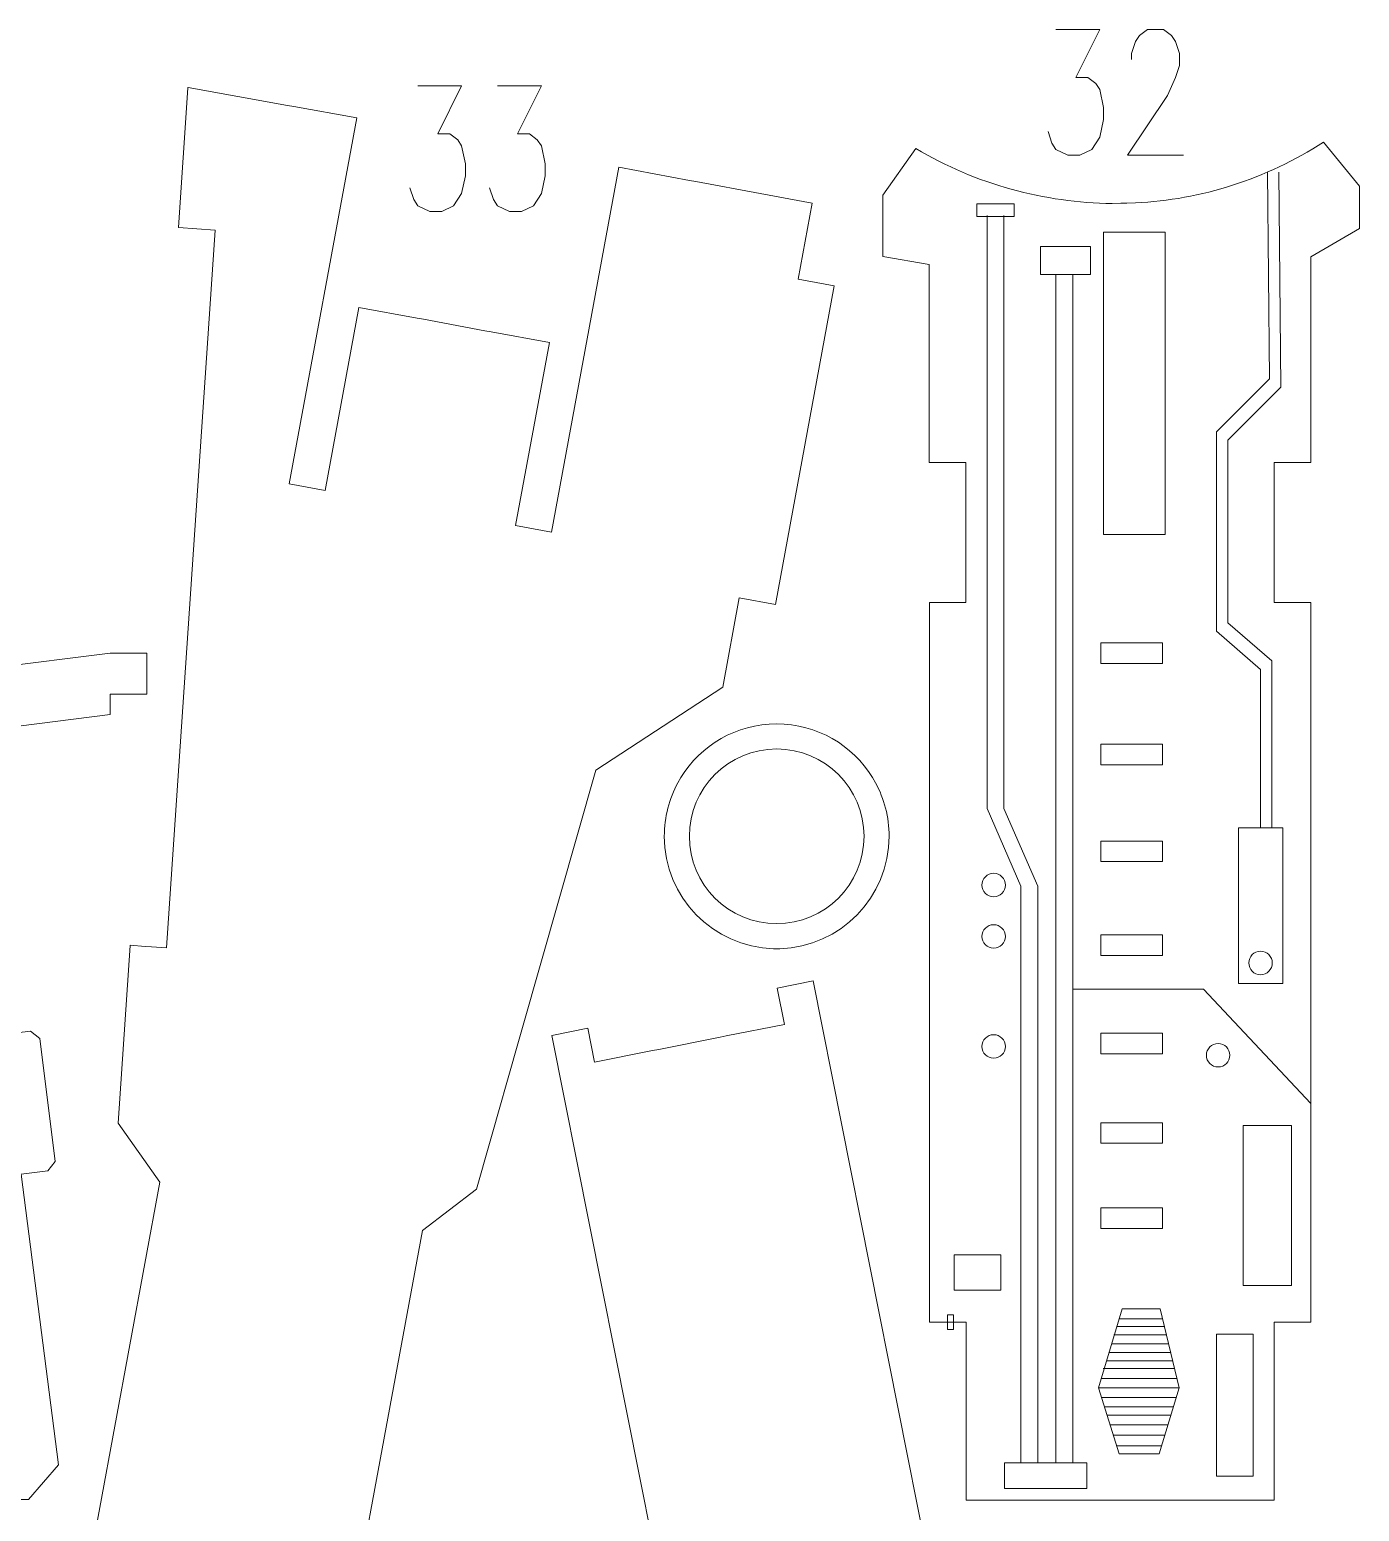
# Model space of a CAD drawing. Header units: inches. Extents: x -6.8 to 7, y -5.3 to 5.3.
# Drawn here: x 2.26 to 6.98, y 0.01 to 5.27 of the extents above; entities that cross this region are included whole.
import ezdxf

# ---------------------------------------------------------------- set-up
doc = ezdxf.new("R2010")
doc.units = ezdxf.units.IN
doc.header["$MEASUREMENT"] = 0
doc.layers.add('Layer 1', color=7, linetype='Continuous')

msp = doc.modelspace()

# ---------------------------------------------------------------- linework, layer by layer
at = {"layer": 'Layer 1', "color": 1, "lineweight": 9}
for points in [[(5.6228, 4.6112), (5.7556, 4.6112), (5.7556, 4.6554), (5.6228, 4.6554), (5.6228, 4.6112)], [(6.0733, 3.4822), (6.2921, 3.4822), (6.2921, 4.5551), (6.0733, 4.5551), (6.0733, 3.4822)], [(5.8494, 4.4054), (6.0265, 4.4054), (6.0265, 4.5044), (5.8494, 4.5044), (5.8494, 4.4054)], [(6.0629, 3.0239), (6.2817, 3.0239), (6.2817, 3.0968), (6.0629, 3.0968), (6.0629, 3.0239)], [(6.0629, 2.6645), (6.2817, 2.6645), (6.2817, 2.7374), (6.0629, 2.7374), (6.0629, 2.6645)], [(6.5525, 1.8885), (6.7088, 1.8885), (6.7088, 2.4406), (6.5525, 2.4406), (6.5525, 1.8885)], [(6.0629, 2.3208), (6.2817, 2.3208), (6.2817, 2.3937), (6.0629, 2.3937), (6.0629, 2.3208)], [(6.0629, 1.9874), (6.2817, 1.9874), (6.2817, 2.0604), (6.0629, 2.0604), (6.0629, 1.9874)], [(6.0629, 1.6385), (6.2817, 1.6385), (6.2817, 1.7114), (6.0629, 1.7114), (6.0629, 1.6385)], [(6.0629, 1.3208), (6.2817, 1.3208), (6.2817, 1.3937), (6.0629, 1.3937), (6.0629, 1.3208)], [(6.5681, 0.8156), (6.74, 0.8156), (6.74, 1.3833), (6.5681, 1.3833), (6.5681, 0.8156)], [(6.0629, 1.0187), (6.2817, 1.0187), (6.2817, 1.0916), (6.0629, 1.0916), (6.0629, 1.0187)], [(5.5421, 0.7999), (5.7088, 0.7999), (5.7088, 0.9249), (5.5421, 0.9249), (5.5421, 0.7999)], [(6.4744, 0.1385), (6.6046, 0.1385), (6.6046, 0.6437), (6.4744, 0.6437), (6.4744, 0.1385)], [(5.7218, 0.0955), (6.0134, 0.0955), (6.0134, 0.1867), (5.7218, 0.1867), (5.7218, 0.0955)]]:
    msp.add_lwpolyline(points, close=True, dxfattribs=at)
at = {"layer": 'Layer 1', "color": 5, "lineweight": 9}
for centre in [(5.6827, 2.2374), (5.6827, 2.0551), (6.6302, 1.961), (5.6827, 1.6645), (6.4796, 1.6333)]:
    msp.add_ellipse(centre, major_axis=(0, 0.0417), ratio=1, dxfattribs=at)
at = {"layer": 'Layer 1', "color": 1, "lineweight": 9}
for points, knots in [([(5.9037, 5.2741), (5.9037, 5.2741), (6.0593, 5.2741), (6.0593, 5.2741), (6.0593, 5.2741), (6.0593, 5.2741), (5.9745, 5.1039), (5.9745, 5.1039), (5.9745, 5.1039), (5.9745, 5.1039), (6.0169, 5.1039), (6.0169, 5.1039), (6.0169, 5.1039), (6.0169, 5.1039), (6.0453, 5.0829), (6.0453, 5.0829), (6.0453, 5.0829), (6.0453, 5.0829), (6.0593, 5.0619), (6.0593, 5.0619), (6.0593, 5.0619), (6.0593, 5.0619), (6.0733, 4.9982), (6.0733, 4.9982), (6.0733, 4.9982), (6.0733, 4.9982), (6.0733, 4.9555), (6.0733, 4.9555), (6.0733, 4.9555), (6.0733, 4.9555), (6.0593, 4.8918), (6.0593, 4.8918), (6.0593, 4.8918), (6.0593, 4.8918), (6.0309, 4.8491), (6.0309, 4.8491), (6.0309, 4.8491), (6.0309, 4.8491), (5.9885, 4.828), (5.9885, 4.828), (5.9885, 4.828), (5.9885, 4.828), (5.9461, 4.828), (5.9461, 4.828), (5.9461, 4.828), (5.9461, 4.828), (5.9037, 4.8491), (5.9037, 4.8491), (5.9037, 4.8491), (5.9037, 4.8491), (5.8897, 4.8707), (5.8897, 4.8707), (5.8897, 4.8707), (5.8897, 4.8707), (5.8757, 4.9128), (5.8757, 4.9128)], [0, 0, 0, 0, 0.066667, 0.066667, 0.066667, 0.066667, 0.133333, 0.133333, 0.133333, 0.133333, 0.2, 0.2, 0.2, 0.2, 0.266667, 0.266667, 0.266667, 0.266667, 0.333333, 0.333333, 0.333333, 0.333333, 0.4, 0.4, 0.4, 0.4, 0.466667, 0.466667, 0.466667, 0.466667, 0.533333, 0.533333, 0.533333, 0.533333, 0.6, 0.6, 0.6, 0.6, 0.666667, 0.666667, 0.666667, 0.666667, 0.733333, 0.733333, 0.733333, 0.733333, 0.8, 0.8, 0.8, 0.8, 0.866667, 0.866667, 0.866667, 0.866667, 1, 1, 1, 1]), ([(6.1726, 5.1677), (6.1726, 5.1677), (6.1726, 5.1893), (6.1726, 5.1893), (6.1726, 5.1893), (6.1726, 5.1893), (6.1866, 5.2314), (6.1866, 5.2314), (6.1866, 5.2314), (6.1866, 5.2314), (6.2006, 5.2531), (6.2006, 5.2531), (6.2006, 5.2531), (6.2006, 5.2531), (6.229, 5.2741), (6.229, 5.2741), (6.229, 5.2741), (6.229, 5.2741), (6.2854, 5.2741), (6.2854, 5.2741), (6.2854, 5.2741), (6.2854, 5.2741), (6.3138, 5.2531), (6.3138, 5.2531), (6.3138, 5.2531), (6.3138, 5.2531), (6.3278, 5.2314), (6.3278, 5.2314), (6.3278, 5.2314), (6.3278, 5.2314), (6.3422, 5.1893), (6.3422, 5.1893), (6.3422, 5.1893), (6.3422, 5.1893), (6.3422, 5.1466), (6.3422, 5.1466), (6.3422, 5.1466), (6.3422, 5.1466), (6.3278, 5.1039), (6.3278, 5.1039), (6.3278, 5.1039), (6.3278, 5.1039), (6.2998, 5.0402), (6.2998, 5.0402), (6.2998, 5.0402), (6.2998, 5.0402), (6.1582, 4.828), (6.1582, 4.828), (6.1582, 4.828), (6.1582, 4.828), (6.3562, 4.828), (6.3562, 4.828)], [0, 0, 0, 0, 0.071429, 0.071429, 0.071429, 0.071429, 0.142857, 0.142857, 0.142857, 0.142857, 0.214286, 0.214286, 0.214286, 0.214286, 0.285714, 0.285714, 0.285714, 0.285714, 0.357143, 0.357143, 0.357143, 0.357143, 0.428571, 0.428571, 0.428571, 0.428571, 0.5, 0.5, 0.5, 0.5, 0.571429, 0.571429, 0.571429, 0.571429, 0.642857, 0.642857, 0.642857, 0.642857, 0.714286, 0.714286, 0.714286, 0.714286, 0.785714, 0.785714, 0.785714, 0.785714, 0.857143, 0.857143, 0.857143, 0.857143, 1, 1, 1, 1]), ([(3.6383, 5.0741), (3.6383, 5.0741), (3.794, 5.0741), (3.794, 5.0741), (3.794, 5.0741), (3.794, 5.0741), (3.7091, 4.904), (3.7091, 4.904), (3.7091, 4.904), (3.7091, 4.904), (3.7516, 4.904), (3.7516, 4.904), (3.7516, 4.904), (3.7516, 4.904), (3.78, 4.883), (3.78, 4.883), (3.78, 4.883), (3.78, 4.883), (3.794, 4.8619), (3.794, 4.8619), (3.794, 4.8619), (3.794, 4.8619), (3.808, 4.7982), (3.808, 4.7982), (3.808, 4.7982), (3.808, 4.7982), (3.808, 4.7555), (3.808, 4.7555), (3.808, 4.7555), (3.808, 4.7555), (3.794, 4.6918), (3.794, 4.6918), (3.794, 4.6918), (3.794, 4.6918), (3.7656, 4.6491), (3.7656, 4.6491), (3.7656, 4.6491), (3.7656, 4.6491), (3.7231, 4.6281), (3.7231, 4.6281), (3.7231, 4.6281), (3.7231, 4.6281), (3.6807, 4.6281), (3.6807, 4.6281), (3.6807, 4.6281), (3.6807, 4.6281), (3.6383, 4.6491), (3.6383, 4.6491), (3.6383, 4.6491), (3.6383, 4.6491), (3.6243, 4.6708), (3.6243, 4.6708), (3.6243, 4.6708), (3.6243, 4.6708), (3.6103, 4.7128), (3.6103, 4.7128)], [0, 0, 0, 0, 0.066667, 0.066667, 0.066667, 0.066667, 0.133333, 0.133333, 0.133333, 0.133333, 0.2, 0.2, 0.2, 0.2, 0.266667, 0.266667, 0.266667, 0.266667, 0.333333, 0.333333, 0.333333, 0.333333, 0.4, 0.4, 0.4, 0.4, 0.466667, 0.466667, 0.466667, 0.466667, 0.533333, 0.533333, 0.533333, 0.533333, 0.6, 0.6, 0.6, 0.6, 0.666667, 0.666667, 0.666667, 0.666667, 0.733333, 0.733333, 0.733333, 0.733333, 0.8, 0.8, 0.8, 0.8, 0.866667, 0.866667, 0.866667, 0.866667, 1, 1, 1, 1]), ([(3.9212, 5.0741), (3.9212, 5.0741), (4.0769, 5.0741), (4.0769, 5.0741), (4.0769, 5.0741), (4.0769, 5.0741), (3.992, 4.904), (3.992, 4.904), (3.992, 4.904), (3.992, 4.904), (4.0345, 4.904), (4.0345, 4.904), (4.0345, 4.904), (4.0345, 4.904), (4.0624, 4.883), (4.0624, 4.883), (4.0624, 4.883), (4.0624, 4.883), (4.0769, 4.8619), (4.0769, 4.8619), (4.0769, 4.8619), (4.0769, 4.8619), (4.0909, 4.7982), (4.0909, 4.7982), (4.0909, 4.7982), (4.0909, 4.7982), (4.0909, 4.7555), (4.0909, 4.7555), (4.0909, 4.7555), (4.0909, 4.7555), (4.0769, 4.6918), (4.0769, 4.6918), (4.0769, 4.6918), (4.0769, 4.6918), (4.0485, 4.6491), (4.0485, 4.6491), (4.0485, 4.6491), (4.0485, 4.6491), (4.006, 4.6281), (4.006, 4.6281), (4.006, 4.6281), (4.006, 4.6281), (3.9636, 4.6281), (3.9636, 4.6281), (3.9636, 4.6281), (3.9636, 4.6281), (3.9212, 4.6491), (3.9212, 4.6491), (3.9212, 4.6491), (3.9212, 4.6491), (3.9072, 4.6708), (3.9072, 4.6708), (3.9072, 4.6708), (3.9072, 4.6708), (3.8928, 4.7128), (3.8928, 4.7128)], [0, 0, 0, 0, 0.066667, 0.066667, 0.066667, 0.066667, 0.133333, 0.133333, 0.133333, 0.133333, 0.2, 0.2, 0.2, 0.2, 0.266667, 0.266667, 0.266667, 0.266667, 0.333333, 0.333333, 0.333333, 0.333333, 0.4, 0.4, 0.4, 0.4, 0.466667, 0.466667, 0.466667, 0.466667, 0.533333, 0.533333, 0.533333, 0.533333, 0.6, 0.6, 0.6, 0.6, 0.666667, 0.666667, 0.666667, 0.666667, 0.733333, 0.733333, 0.733333, 0.733333, 0.8, 0.8, 0.8, 0.8, 0.866667, 0.866667, 0.866667, 0.866667, 1, 1, 1, 1]), ([(6.128, 0.2179), (6.128, 0.2179), (6.0551, 0.4523), (6.0551, 0.4523), (6.0551, 0.4523), (6.0551, 0.4523), (6.1385, 0.7335), (6.1385, 0.7335), (6.1385, 0.7335), (6.1385, 0.7335), (6.2739, 0.7335), (6.2739, 0.7335), (6.2739, 0.7335), (6.2739, 0.7335), (6.3416, 0.4523), (6.3416, 0.4523), (6.3416, 0.4523), (6.3416, 0.4523), (6.27, 0.2179), (6.27, 0.2179), (6.27, 0.2179), (6.27, 0.2179), (6.128, 0.2179), (6.128, 0.2179)], [0, 0, 0, 0, 0.142857, 0.142857, 0.142857, 0.142857, 0.285714, 0.285714, 0.285714, 0.285714, 0.428571, 0.428571, 0.428571, 0.428571, 0.571429, 0.571429, 0.571429, 0.571429, 0.714286, 0.714286, 0.714286, 0.714286, 1, 1, 1, 1])]:
    msp.add_open_spline(points, degree=3, knots=knots, dxfattribs=at)
at = {"layer": 'Layer 1', "lineweight": 9}
for points, knots in [([(3.1761, 5.0049), (3.1761, 5.0049), (2.8225, 5.0683), (2.8225, 5.0683), (2.8225, 5.0683), (2.8225, 5.0683), (2.8224, 5.0678), (2.8224, 5.0678), (2.8224, 5.0678), (2.8224, 5.0678), (2.8224, 5.0678), (2.8224, 5.0678), (2.8224, 5.0678), (2.8224, 5.0678), (2.7889, 4.5715), (2.7889, 4.5715), (2.7889, 4.5715), (2.7889, 4.5715), (2.7889, 4.5715), (2.7889, 4.5715), (2.7889, 4.5715), (2.7889, 4.5715), (2.9186, 4.5627), (2.9186, 4.5627), (2.9186, 4.5627), (2.9186, 4.5627), (2.7465, 2.0148), (2.7465, 2.0148), (2.7465, 2.0148), (2.7465, 2.0148), (2.6928, 2.0184), (2.6928, 2.0184)], [0, 0, 0, 0, 0.111111, 0.111111, 0.111111, 0.111111, 0.222222, 0.222222, 0.222222, 0.222222, 0.333333, 0.333333, 0.333333, 0.333333, 0.444444, 0.444444, 0.444444, 0.444444, 0.555556, 0.555556, 0.555556, 0.555556, 0.666667, 0.666667, 0.666667, 0.666667, 0.777778, 0.777778, 0.777778, 0.777778, 1, 1, 1, 1]), ([(3.6362, 4.2498), (3.6362, 4.2498), (3.4293, 4.2881), (3.4293, 4.2881), (3.4293, 4.2881), (3.4293, 4.2881), (3.3092, 3.6384), (3.3092, 3.6384), (3.3092, 3.6384), (3.3092, 3.6384), (3.1813, 3.662), (3.1813, 3.662), (3.1813, 3.662), (3.1813, 3.662), (3.4215, 4.9609), (3.4215, 4.9609), (3.4215, 4.9609), (3.4215, 4.9609), (3.1978, 5.001), (3.1978, 5.001)], [0, 0, 0, 0, 0.166667, 0.166667, 0.166667, 0.166667, 0.333333, 0.333333, 0.333333, 0.333333, 0.5, 0.5, 0.5, 0.5, 0.666667, 0.666667, 0.666667, 0.666667, 1, 1, 1, 1]), ([(5.5184, 3.7373), (5.5184, 3.7373), (5.4534, 3.7373), (5.4534, 3.7373), (5.4534, 3.7373), (5.4534, 3.7373), (5.4534, 4.4403), (5.4534, 4.4403), (5.4534, 4.4403), (5.4534, 4.4403), (5.2894, 4.4684), (5.2894, 4.4684), (5.2894, 4.4684), (5.2894, 4.4684), (5.2894, 4.6864), (5.2894, 4.6864), (5.2894, 4.6864), (5.2894, 4.6864), (5.4069, 4.8522), (5.4069, 4.8522), (5.4069, 4.8522), (5.6215, 4.7234), (5.8625, 4.6603), (6.1035, 4.6568), (6.1035, 4.6568), (6.1035, 4.6568), (6.1337, 4.6575), (6.1337, 4.6575)], [0, 0, 0, 0, 0.125, 0.125, 0.125, 0.125, 0.25, 0.25, 0.25, 0.25, 0.375, 0.375, 0.375, 0.375, 0.5, 0.5, 0.5, 0.5, 0.625, 0.625, 0.625, 0.625, 0.75, 0.75, 0.75, 0.75, 1, 1, 1, 1]), ([(6.1559, 4.658), (6.1559, 4.658), (6.1861, 4.6587), (6.1861, 4.6587), (6.1861, 4.6587), (6.4195, 4.6706), (6.65, 4.7433), (6.854, 4.8746), (6.854, 4.8746), (6.854, 4.8746), (6.9811, 4.7187), (6.9811, 4.7187), (6.9811, 4.7187), (6.9811, 4.7187), (6.9811, 4.5682), (6.9811, 4.5682), (6.9811, 4.5682), (6.9811, 4.5682), (6.8091, 4.4679), (6.8091, 4.4679), (6.8091, 4.4679), (6.8091, 4.4679), (6.8091, 3.7373), (6.8091, 3.7373), (6.8091, 3.7373), (6.8091, 3.7373), (6.7558, 3.7373), (6.7558, 3.7373)], [0, 0, 0, 0, 0.125, 0.125, 0.125, 0.125, 0.25, 0.25, 0.25, 0.25, 0.375, 0.375, 0.375, 0.375, 0.5, 0.5, 0.5, 0.5, 0.625, 0.625, 0.625, 0.625, 0.75, 0.75, 0.75, 0.75, 1, 1, 1, 1]), ([(4.6034, 4.739), (4.6034, 4.739), (4.3526, 4.7854), (4.3526, 4.7854), (4.3526, 4.7854), (4.3526, 4.7854), (4.113, 3.4898), (4.113, 3.4898), (4.113, 3.4898), (4.113, 3.4898), (3.9852, 3.5134), (3.9852, 3.5134), (3.9852, 3.5134), (3.9852, 3.5134), (4.1053, 4.1631), (4.1053, 4.1631), (4.1053, 4.1631), (4.1053, 4.1631), (3.8984, 4.2013), (3.8984, 4.2013)], [0, 0, 0, 0, 0.166667, 0.166667, 0.166667, 0.166667, 0.333333, 0.333333, 0.333333, 0.333333, 0.5, 0.5, 0.5, 0.5, 0.666667, 0.666667, 0.666667, 0.666667, 1, 1, 1, 1]), ([(3.945, 1.5037), (3.945, 1.5037), (4.2706, 2.6456), (4.2706, 2.6456), (4.2706, 2.6456), (4.2706, 2.6456), (4.7209, 2.9394), (4.7209, 2.9394), (4.7209, 2.9394), (4.7209, 2.9394), (4.7798, 3.2575), (4.7798, 3.2575), (4.7798, 3.2575), (4.7798, 3.2575), (4.908, 3.2338), (4.908, 3.2338), (4.908, 3.2338), (4.908, 3.2338), (5.117, 4.3642), (5.117, 4.3642), (5.117, 4.3642), (5.117, 4.3642), (4.9888, 4.3879), (4.9888, 4.3879), (4.9888, 4.3879), (4.9888, 4.3879), (5.0387, 4.658), (5.0387, 4.658), (5.0387, 4.658), (5.0387, 4.658), (4.854, 4.6922), (4.854, 4.6922), (4.854, 4.6922), (4.854, 4.6922), (4.8542, 4.6926), (4.8542, 4.6926), (4.8542, 4.6926), (4.8542, 4.6926), (4.6251, 4.735), (4.6251, 4.735)], [0, 0, 0, 0, 0.090909, 0.090909, 0.090909, 0.090909, 0.181818, 0.181818, 0.181818, 0.181818, 0.272727, 0.272727, 0.272727, 0.272727, 0.363636, 0.363636, 0.363636, 0.363636, 0.454545, 0.454545, 0.454545, 0.454545, 0.545455, 0.545455, 0.545455, 0.545455, 0.636364, 0.636364, 0.636364, 0.636364, 0.727273, 0.727273, 0.727273, 0.727273, 0.818182, 0.818182, 0.818182, 0.818182, 1, 1, 1, 1]), ([(5.4545, 2.1243), (5.4545, 2.1243), (5.4545, 3.2399), (5.4545, 3.2399), (5.4545, 3.2399), (5.4545, 3.2399), (5.5836, 3.2399), (5.5836, 3.2399), (5.5836, 3.2399), (5.5836, 3.2399), (5.5834, 3.7373), (5.5834, 3.7373), (5.5834, 3.7373), (5.5834, 3.7373), (5.5406, 3.7373), (5.5406, 3.7373)], [0, 0, 0, 0, 0.2, 0.2, 0.2, 0.2, 0.4, 0.4, 0.4, 0.4, 0.6, 0.6, 0.6, 0.6, 1, 1, 1, 1]), ([(6.7337, 3.7373), (6.7337, 3.7373), (6.6791, 3.7373), (6.6791, 3.7373), (6.6791, 3.7373), (6.6791, 3.7373), (6.6791, 3.2399), (6.6791, 3.2399), (6.6791, 3.2399), (6.6791, 3.2399), (6.8091, 3.2399), (6.8091, 3.2399), (6.8091, 3.2399), (6.8091, 3.2399), (6.8091, 2.1243), (6.8091, 2.1243)], [0, 0, 0, 0, 0.2, 0.2, 0.2, 0.2, 0.4, 0.4, 0.4, 0.4, 0.6, 0.6, 0.6, 0.6, 1, 1, 1, 1]), ([(2.1148, 0.0557), (2.1148, 0.0557), (2.2557, 0.0557), (2.2557, 0.0557), (2.2557, 0.0557), (2.2557, 0.0557), (2.3628, 0.1794), (2.3628, 0.1794), (2.3628, 0.1794), (2.3628, 0.1794), (2.23, 1.2108), (2.23, 1.2108), (2.23, 1.2108), (2.23, 1.2108), (2.3249, 1.2226), (2.3249, 1.2226), (2.3249, 1.2226), (2.3249, 1.2226), (2.3509, 1.2561), (2.3509, 1.2561), (2.3509, 1.2561), (2.3509, 1.2561), (2.2962, 1.6927), (2.2962, 1.6927), (2.2962, 1.6927), (2.2962, 1.6927), (2.2628, 1.7188), (2.2628, 1.7188), (2.2628, 1.7188), (2.2628, 1.7188), (2.1662, 1.7067), (2.1662, 1.7067), (2.1662, 1.7067), (2.1662, 1.7067), (2.0577, 2.5489), (2.0577, 2.5489), (2.0577, 2.5489), (2.0577, 2.5489), (2.1849, 2.5649), (2.1849, 2.5649), (2.1849, 2.5649), (2.1849, 2.5649), (2.1562, 2.7937), (2.1562, 2.7937), (2.1562, 2.7937), (2.1562, 2.7937), (2.546, 2.8425), (2.546, 2.8425), (2.546, 2.8425), (2.546, 2.8425), (2.546, 2.9156), (2.546, 2.9156), (2.546, 2.9156), (2.546, 2.9156), (2.6767, 2.9156), (2.6767, 2.9156), (2.6767, 2.9156), (2.6767, 2.9156), (2.6767, 3.0603), (2.6767, 3.0603), (2.6767, 3.0603), (2.6767, 3.0603), (2.546, 3.0603), (2.546, 3.0603), (2.546, 3.0603), (2.546, 3.0603), (2.1294, 3.0081), (2.1294, 3.0081), (2.1294, 3.0081), (2.1294, 3.0081), (2.1265, 3.0312), (2.1265, 3.0312), (2.1265, 3.0312), (2.1265, 3.0312), (2.093, 3.0573), (2.093, 3.0573), (2.093, 3.0573), (2.093, 3.0573), (2.0544, 3.0524), (2.0544, 3.0524)], [0, 0, 0, 0, 0.047619, 0.047619, 0.047619, 0.047619, 0.095238, 0.095238, 0.095238, 0.095238, 0.142857, 0.142857, 0.142857, 0.142857, 0.190476, 0.190476, 0.190476, 0.190476, 0.238095, 0.238095, 0.238095, 0.238095, 0.285714, 0.285714, 0.285714, 0.285714, 0.333333, 0.333333, 0.333333, 0.333333, 0.380952, 0.380952, 0.380952, 0.380952, 0.428571, 0.428571, 0.428571, 0.428571, 0.47619, 0.47619, 0.47619, 0.47619, 0.52381, 0.52381, 0.52381, 0.52381, 0.571429, 0.571429, 0.571429, 0.571429, 0.619048, 0.619048, 0.619048, 0.619048, 0.666667, 0.666667, 0.666667, 0.666667, 0.714286, 0.714286, 0.714286, 0.714286, 0.761905, 0.761905, 0.761905, 0.761905, 0.809524, 0.809524, 0.809524, 0.809524, 0.857143, 0.857143, 0.857143, 0.857143, 0.904762, 0.904762, 0.904762, 0.904762, 1, 1, 1, 1]), ([(5.2524, 2.6195), (5.1821, 2.7335), (5.0562, 2.8095), (4.9124, 2.8095), (4.9124, 2.8095), (4.7687, 2.8095), (4.6428, 2.7335), (4.5725, 2.6195)], [0, 0, 0, 0, 0.333333, 0.333333, 0.333333, 0.333333, 1, 1, 1, 1]), ([(5.2225, 2.4105), (5.2225, 2.5817), (5.0836, 2.7205), (4.9124, 2.7205), (4.9124, 2.7205), (4.7412, 2.7205), (4.6024, 2.5817), (4.6024, 2.4105), (4.6024, 2.4105), (4.6024, 2.2393), (4.7412, 2.1005), (4.9124, 2.1005), (4.9124, 2.1005), (5.0836, 2.1005), (5.2225, 2.2393), (5.2225, 2.4105)], [0, 0, 0, 0, 0.2, 0.2, 0.2, 0.2, 0.4, 0.4, 0.4, 0.4, 0.6, 0.6, 0.6, 0.6, 1, 1, 1, 1]), ([(4.5614, 2.6004), (4.5308, 2.5439), (4.5134, 2.4792), (4.5134, 2.4105), (4.5134, 2.4105), (4.5134, 2.1938), (4.6861, 2.0175), (4.9014, 2.0116)], [0, 0, 0, 0, 0.333333, 0.333333, 0.333333, 0.333333, 1, 1, 1, 1]), ([(4.9235, 2.0116), (5.1388, 2.0175), (5.3114, 2.1938), (5.3114, 2.4105), (5.3114, 2.4105), (5.3114, 2.4792), (5.2941, 2.5439), (5.2635, 2.6004)], [0, 0, 0, 0, 0.333333, 0.333333, 0.333333, 0.333333, 1, 1, 1, 1]), ([(6.7337, 0.6857), (6.7337, 0.6857), (6.6791, 0.6857), (6.6791, 0.6857), (6.6791, 0.6857), (6.6791, 0.6857), (6.6791, 0.054), (6.6791, 0.054), (6.6791, 0.054), (6.6791, 0.054), (5.5848, 0.054), (5.5848, 0.054), (5.5848, 0.054), (5.5848, 0.054), (5.5846, 0.6857), (5.5846, 0.6857), (5.5846, 0.6857), (5.5846, 0.6857), (5.4545, 0.6857), (5.4545, 0.6857), (5.4545, 0.6857), (5.4545, 0.6857), (5.4545, 2.1022), (5.4545, 2.1022)], [0, 0, 0, 0, 0.142857, 0.142857, 0.142857, 0.142857, 0.285714, 0.285714, 0.285714, 0.285714, 0.428571, 0.428571, 0.428571, 0.428571, 0.571429, 0.571429, 0.571429, 0.571429, 0.714286, 0.714286, 0.714286, 0.714286, 1, 1, 1, 1]), ([(6.8091, 2.1022), (6.8091, 2.1022), (6.8091, 0.6857), (6.8091, 0.6857), (6.8091, 0.6857), (6.8091, 0.6857), (6.7558, 0.6857), (6.7558, 0.6857)], [0, 0, 0, 0, 0.333333, 0.333333, 0.333333, 0.333333, 1, 1, 1, 1]), ([(2.6707, 2.0199), (2.6707, 2.0199), (2.6169, 2.0235), (2.6169, 2.0235), (2.6169, 2.0235), (2.6169, 2.0235), (2.6169, 2.0231), (2.6169, 2.0231), (2.6169, 2.0231), (2.6169, 2.0231), (2.6168, 2.0231), (2.6168, 2.0231), (2.6168, 2.0231), (2.6168, 2.0231), (2.5742, 1.3926), (2.5742, 1.3926), (2.5742, 1.3926), (2.5742, 1.3926), (2.723, 1.1833), (2.723, 1.1833), (2.723, 1.1833), (2.723, 1.1833), (2.3492, -0.8388), (2.3492, -0.8388), (2.3492, -0.8388), (2.3492, -0.8388), (2.477, -0.8624), (2.477, -0.8624), (2.477, -0.8624), (2.477, -0.8624), (2.4993, -0.7419), (2.4993, -0.7419), (2.4993, -0.7419), (2.4993, -0.7419), (2.7063, -0.7802), (2.7063, -0.7802)], [0, 0, 0, 0, 0.1, 0.1, 0.1, 0.1, 0.2, 0.2, 0.2, 0.2, 0.3, 0.3, 0.3, 0.3, 0.4, 0.4, 0.4, 0.4, 0.5, 0.5, 0.5, 0.5, 0.6, 0.6, 0.6, 0.6, 0.7, 0.7, 0.7, 0.7, 0.8, 0.8, 0.8, 0.8, 1, 1, 1, 1]), ([(4.7336, 1.7017), (4.7336, 1.7017), (4.94, 1.7428), (4.94, 1.7428), (4.94, 1.7428), (4.94, 1.7428), (4.9144, 1.8717), (4.9144, 1.8717), (4.9144, 1.8717), (4.9144, 1.8717), (5.0419, 1.897), (5.0419, 1.897), (5.0419, 1.897), (5.0419, 1.897), (5.4445, -0.1285), (5.4445, -0.1285), (5.4445, -0.1285), (5.4445, -0.1285), (5.638, -0.2723), (5.638, -0.2723), (5.638, -0.2723), (5.638, -0.2723), (5.8531, -0.9901), (5.8531, -0.9901)], [0, 0, 0, 0, 0.142857, 0.142857, 0.142857, 0.142857, 0.285714, 0.285714, 0.285714, 0.285714, 0.428571, 0.428571, 0.428571, 0.428571, 0.571429, 0.571429, 0.571429, 0.571429, 0.714286, 0.714286, 0.714286, 0.714286, 1, 1, 1, 1]), ([(4.4741, -1.1505), (4.4741, -1.1505), (4.4203, -1.1549), (4.4203, -1.1549), (4.4203, -1.1549), (4.4203, -1.1549), (4.4203, -1.1544), (4.4203, -1.1544), (4.4203, -1.1544), (4.4203, -1.1544), (4.4202, -1.1544), (4.4202, -1.1544), (4.4202, -1.1544), (4.4202, -1.1544), (4.3692, -0.5245), (4.3692, -0.5245), (4.3692, -0.5245), (4.3692, -0.5245), (4.5152, -0.3133), (4.5152, -0.3133), (4.5152, -0.3133), (4.5152, -0.3133), (4.1143, 1.7036), (4.1143, 1.7036), (4.1143, 1.7036), (4.1143, 1.7036), (4.2418, 1.7289), (4.2418, 1.7289), (4.2418, 1.7289), (4.2418, 1.7289), (4.2657, 1.6087), (4.2657, 1.6087), (4.2657, 1.6087), (4.2657, 1.6087), (4.4721, 1.6498), (4.4721, 1.6498)], [0, 0, 0, 0, 0.1, 0.1, 0.1, 0.1, 0.2, 0.2, 0.2, 0.2, 0.3, 0.3, 0.3, 0.3, 0.4, 0.4, 0.4, 0.4, 0.5, 0.5, 0.5, 0.5, 0.6, 0.6, 0.6, 0.6, 0.7, 0.7, 0.7, 0.7, 0.8, 0.8, 0.8, 0.8, 1, 1, 1, 1]), ([(2.9684, -0.8286), (2.9684, -0.8286), (3.1753, -0.8669), (3.1753, -0.8669), (3.1753, -0.8669), (3.1753, -0.8669), (3.1515, -0.9961), (3.1515, -0.9961), (3.1515, -0.9961), (3.1515, -0.9961), (3.2793, -1.0197), (3.2793, -1.0197), (3.2793, -1.0197), (3.2793, -1.0197), (3.6547, 1.011), (3.6547, 1.011), (3.6547, 1.011), (3.6547, 1.011), (3.8463, 1.1574), (3.8463, 1.1574), (3.8463, 1.1574), (3.8463, 1.1574), (3.939, 1.4824), (3.939, 1.4824)], [0, 0, 0, 0, 0.142857, 0.142857, 0.142857, 0.142857, 0.285714, 0.285714, 0.285714, 0.285714, 0.428571, 0.428571, 0.428571, 0.428571, 0.571429, 0.571429, 0.571429, 0.571429, 0.714286, 0.714286, 0.714286, 0.714286, 1, 1, 1, 1])]:
    msp.add_open_spline(points, degree=3, knots=knots, dxfattribs=at)
at = {"layer": 'Layer 1', "color": 1, "lineweight": 9}
for points in [[(3.1761, 5.0053), (3.1761, 5.0053), (3.1979, 5.0013), (3.1979, 5.0013)], [(4.6034, 4.739), (4.6034, 4.739), (4.6251, 4.7349), (4.6251, 4.7349)], [(6.1337, 4.6578), (6.1337, 4.6578), (6.1559, 4.6578), (6.1559, 4.6578)], [(3.6362, 4.2498), (3.6362, 4.2498), (3.658, 4.2458), (3.658, 4.2458)], [(3.8766, 4.2054), (3.8766, 4.2054), (3.8984, 4.2013), (3.8984, 4.2013)], [(5.5184, 3.7373), (5.5184, 3.7373), (5.5406, 3.7373), (5.5406, 3.7373)], [(6.7337, 3.7373), (6.7337, 3.7373), (6.7558, 3.7373), (6.7558, 3.7373)], [(4.5724, 2.6196), (4.5724, 2.6196), (4.5613, 2.6004), (4.5613, 2.6004)], [(5.2635, 2.6004), (5.2635, 2.6004), (5.2525, 2.6196), (5.2525, 2.6196)], [(5.4545, 2.1022), (5.4545, 2.1022), (5.4545, 2.1243), (5.4545, 2.1243)], [(6.8091, 2.1022), (6.8091, 2.1022), (6.8091, 2.1243), (6.8091, 2.1243)], [(2.6707, 2.0199), (2.6707, 2.0199), (2.6928, 2.0184), (2.6928, 2.0184)], [(4.9014, 2.0115), (4.9014, 2.0115), (4.9235, 2.0115), (4.9235, 2.0115)], [(4.7119, 1.6974), (4.7119, 1.6974), (4.7336, 1.7017), (4.7336, 1.7017)], [(4.4721, 1.6498), (4.4721, 1.6498), (4.4938, 1.6541), (4.4938, 1.6541)], [(3.939, 1.4824), (3.939, 1.4824), (3.9451, 1.5037), (3.9451, 1.5037)], [(5.5184, 0.6857), (5.5184, 0.6857), (5.5406, 0.6857), (5.5406, 0.6857)], [(6.7337, 0.6857), (6.7337, 0.6857), (6.7558, 0.6857), (6.7558, 0.6857)]]:
    msp.add_open_spline(points, degree=3, dxfattribs=at)
at = {"layer": 'Layer 1', "color": 5, "lineweight": 9}
for points, knots in [([(6.6306, 2.4406), (6.6306, 2.4406), (6.6306, 3.0031), (6.6306, 3.0031), (6.6306, 3.0031), (6.6306, 3.0031), (6.4744, 3.1385), (6.4744, 3.1385), (6.4744, 3.1385), (6.4744, 3.1385), (6.4744, 3.8468), (6.4744, 3.8468), (6.4744, 3.8468), (6.4744, 3.8468), (6.6619, 4.0343), (6.6619, 4.0343), (6.6619, 4.0343), (6.6619, 4.0343), (6.6552, 4.7685), (6.6552, 4.7685)], [0, 0, 0, 0, 0.166667, 0.166667, 0.166667, 0.166667, 0.333333, 0.333333, 0.333333, 0.333333, 0.5, 0.5, 0.5, 0.5, 0.666667, 0.666667, 0.666667, 0.666667, 1, 1, 1, 1]), ([(6.6706, 2.4406), (6.6706, 2.4406), (6.6706, 3.0331), (6.6706, 3.0331), (6.6706, 3.0331), (6.6706, 3.0331), (6.5144, 3.1685), (6.5144, 3.1685), (6.5144, 3.1685), (6.5144, 3.1685), (6.5144, 3.8168), (6.5144, 3.8168), (6.5144, 3.8168), (6.5144, 3.8168), (6.7019, 4.0043), (6.7019, 4.0043), (6.7019, 4.0043), (6.7019, 4.0043), (6.6952, 4.7685), (6.6952, 4.7685)], [0, 0, 0, 0, 0.166667, 0.166667, 0.166667, 0.166667, 0.333333, 0.333333, 0.333333, 0.333333, 0.5, 0.5, 0.5, 0.5, 0.666667, 0.666667, 0.666667, 0.666667, 1, 1, 1, 1]), ([(5.779, 0.1867), (5.779, 0.1867), (5.779, 2.2336), (5.779, 2.2336), (5.779, 2.2336), (5.779, 2.2336), (5.6592, 2.5096), (5.6592, 2.5096), (5.6592, 2.5096), (5.6592, 2.5096), (5.6592, 4.6138), (5.6592, 4.6138)], [0, 0, 0, 0, 0.25, 0.25, 0.25, 0.25, 0.5, 0.5, 0.5, 0.5, 1, 1, 1, 1]), ([(5.839, 0.1867), (5.839, 0.1867), (5.839, 2.2336), (5.839, 2.2336), (5.839, 2.2336), (5.839, 2.2336), (5.7192, 2.5096), (5.7192, 2.5096), (5.7192, 2.5096), (5.7192, 2.5096), (5.7192, 4.6138), (5.7192, 4.6138)], [0, 0, 0, 0, 0.25, 0.25, 0.25, 0.25, 0.5, 0.5, 0.5, 0.5, 1, 1, 1, 1]), ([(5.964, 1.8676), (5.964, 1.8676), (6.4275, 1.8676), (6.4275, 1.8676), (6.4275, 1.8676), (6.4275, 1.8676), (6.8091, 1.4614), (6.8091, 1.4614)], [0, 0, 0, 0, 0.333333, 0.333333, 0.333333, 0.333333, 1, 1, 1, 1])]:
    msp.add_open_spline(points, degree=3, knots=knots, dxfattribs=at)
for points in [[(5.904, 4.4054), (5.904, 4.4054), (5.904, 0.1867), (5.904, 0.1867)], [(5.964, 4.4054), (5.964, 4.4054), (5.964, 0.1867), (5.964, 0.1867)], [(6.2825, 0.6976), (6.2825, 0.6976), (6.1283, 0.6976), (6.1283, 0.6976)], [(6.2963, 0.6402), (6.2963, 0.6402), (6.1099, 0.6402), (6.1099, 0.6402)], [(6.1196, 0.6699), (6.1196, 0.6699), (6.289, 0.6699), (6.289, 0.6699)], [(6.1017, 0.6094), (6.1017, 0.6094), (6.3022, 0.6094), (6.3022, 0.6094)], [(6.0835, 0.5482), (6.0835, 0.5482), (6.3186, 0.5482), (6.3186, 0.5482)], [(6.3114, 0.5776), (6.3114, 0.5776), (6.0921, 0.5776), (6.0921, 0.5776)], [(6.065, 0.4858), (6.065, 0.4858), (6.3326, 0.4858), (6.3326, 0.4858)], [(6.3251, 0.5207), (6.3251, 0.5207), (6.0715, 0.5207), (6.0715, 0.5207)], [(6.3416, 0.4523), (6.3416, 0.4523), (6.0571, 0.4523), (6.0571, 0.4523)], [(6.0655, 0.4188), (6.0655, 0.4188), (6.3312, 0.4188), (6.3312, 0.4188)], [(6.3211, 0.3854), (6.3211, 0.3854), (6.0753, 0.3854), (6.0753, 0.3854)], [(6.0851, 0.3559), (6.0851, 0.3559), (6.3116, 0.3559), (6.3116, 0.3559)], [(6.3014, 0.3207), (6.3014, 0.3207), (6.0957, 0.3207), (6.0957, 0.3207)], [(6.1074, 0.2844), (6.1074, 0.2844), (6.2905, 0.2844), (6.2905, 0.2844)], [(6.1192, 0.2463), (6.1192, 0.2463), (6.2789, 0.2463), (6.2789, 0.2463)]]:
    msp.add_open_spline(points, degree=3, dxfattribs=at)
at = {"layer": 'Layer 1', "lineweight": 9}
for points in [[(3.8766, 4.2054), (3.8766, 4.2054), (3.658, 4.2458), (3.658, 4.2458)], [(4.4938, 1.6541), (4.4938, 1.6541), (4.7119, 1.6974), (4.7119, 1.6974)]]:
    msp.add_open_spline(points, degree=3, dxfattribs=at)
at = {"layer": 'Layer 1', "color": 2, "lineweight": 9}
msp.add_open_spline([(5.5184, 0.7117), (5.5184, 0.7117), (5.5406, 0.7117), (5.5406, 0.7117), (5.5406, 0.7117), (5.5406, 0.7117), (5.5406, 0.6596), (5.5406, 0.6596), (5.5406, 0.6596), (5.5406, 0.6596), (5.5184, 0.6596), (5.5184, 0.6596), (5.5184, 0.6596), (5.5184, 0.6596), (5.5184, 0.7117), (5.5184, 0.7117)], degree=3, knots=[0, 0, 0, 0, 0.2, 0.2, 0.2, 0.2, 0.4, 0.4, 0.4, 0.4, 0.6, 0.6, 0.6, 0.6, 1, 1, 1, 1], dxfattribs=at)

doc.saveas('drawing.dxf')
